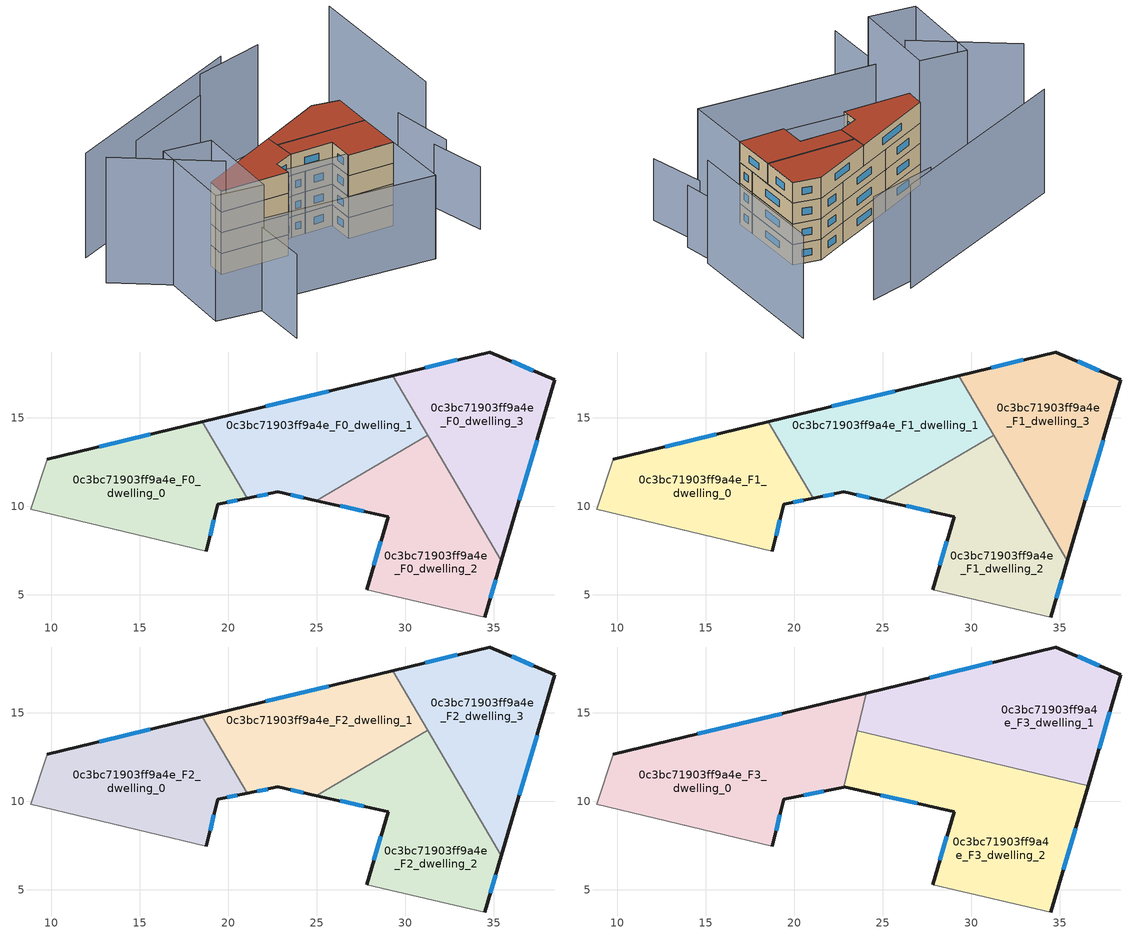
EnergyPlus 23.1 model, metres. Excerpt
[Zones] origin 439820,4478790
0c3bc71903ff9a4e_F0_dwelling_0
 floor ground (EU_floor_Construction): 18.52,14.78 21.05,10.47 19.39,10.13 18.76,7.47 8.82,9.83 9.78,12.66 z0
 wall outside (EU_wall_Construction): 18.52,14.78 9.78,12.66 / 18.76,7.47 19.39,10.13 21.05,10.47 z0:3
 wall adiabatic (EU_wall_Construction): 9.78,12.66 8.82,9.83 18.76,7.47 z0:3
 wall to 0c3bc71903ff9a4e_F0_dwelling_1 (EU_wall_Construction): 21.05,10.47 18.52,14.78 z0:3
 window (EU_Window_Construction): 15.6,14.07 12.7,13.37 / 19.94,10.24 20.5,10.35 / 18.97,8.36 19.18,9.24 z1:2
0c3bc71903ff9a4e_F0_dwelling_1
 floor ground (EU_floor_Construction): 29.28,17.39 31.25,14.03 24.95,10.33 22.79,10.82 21.05,10.47 18.52,14.78 z0
 wall outside (EU_wall_Construction): 29.28,17.39 18.52,14.78 / 21.05,10.47 22.79,10.82 24.95,10.33 z0:3
 wall to 0c3bc71903ff9a4e_F0_dwelling_2 (EU_wall_Construction): 24.95,10.33 31.25,14.03 z0:3
 wall to 0c3bc71903ff9a4e_F0_dwelling_3 (EU_wall_Construction): 31.25,14.03 29.28,17.39 z0:3
 window (EU_Window_Construction): 25.68,16.52 22.11,15.65 / 23.52,10.66 24.23,10.5 / 21.63,10.58 22.21,10.7 z1:2
0c3bc71903ff9a4e_F0_dwelling_2
 floor ground (EU_floor_Construction): 31.25,14.03 35.42,6.93 34.48,3.76 27.8,5.29 29.02,9.42 24.95,10.33 z0
 wall outside (EU_wall_Construction): 24.95,10.33 29.02,9.42 27.8,5.29 / 34.48,3.76 35.42,6.93 z0:3
 wall adiabatic (EU_wall_Construction): 27.8,5.29 34.48,3.76 z0:3
 wall to 0c3bc71903ff9a4e_F0_dwelling_3 (EU_wall_Construction): 35.42,6.93 31.25,14.03 z0:3
 window (EU_Window_Construction): 28.61,8.04 28.21,6.67 / 26.31,10.03 27.66,9.72 / 34.8,4.82 35.11,5.87 z1:2
0c3bc71903ff9a4e_F0_dwelling_3
 floor ground (EU_floor_Construction): 38.45,17.16 35.42,6.93 29.28,17.39 34.76,18.73 z0
 wall outside (EU_wall_Construction): 35.42,6.93 38.45,17.16 34.76,18.73 29.28,17.39 z0:3
 window (EU_Window_Construction): 37.22,17.68 35.99,18.2 / 36.43,10.35 37.44,13.74 / 32.93,18.28 31.11,17.84 z1:2
0c3bc71903ff9a4e_F1_dwelling_0
 floor to 0c3bc71903ff9a4e_F0_dwelling_0 (EU_floor_Construction): 18.52,14.78 21.05,10.47 19.39,10.13 18.76,7.47 8.82,9.83 9.78,12.66 z3
 wall outside (EU_wall_Construction): 18.52,14.78 9.78,12.66 / 18.76,7.47 19.39,10.13 21.05,10.47 z3:6
 wall adiabatic (EU_wall_Construction): 9.78,12.66 8.82,9.83 18.76,7.47 z3:6
 wall to 0c3bc71903ff9a4e_F1_dwelling_1 (EU_wall_Construction): 21.05,10.47 18.52,14.78 z3:6
 window (EU_Window_Construction): 15.6,14.07 12.7,13.37 / 19.94,10.24 20.5,10.35 / 18.97,8.36 19.18,9.24 z4:5
0c3bc71903ff9a4e_F1_dwelling_1
 floor to 0c3bc71903ff9a4e_F0_dwelling_1 (EU_floor_Construction): 29.28,17.39 31.25,14.03 24.95,10.33 22.79,10.82 21.05,10.47 18.52,14.78 z3
 wall outside (EU_wall_Construction): 29.28,17.39 18.52,14.78 / 21.05,10.47 22.79,10.82 24.95,10.33 z3:6
 wall to 0c3bc71903ff9a4e_F1_dwelling_2 (EU_wall_Construction): 24.95,10.33 31.25,14.03 z3:6
 wall to 0c3bc71903ff9a4e_F1_dwelling_3 (EU_wall_Construction): 31.25,14.03 29.28,17.39 z3:6
 window (EU_Window_Construction): 25.68,16.52 22.11,15.65 / 23.52,10.66 24.23,10.5 / 21.63,10.58 22.21,10.7 z4:5
0c3bc71903ff9a4e_F1_dwelling_2
 floor to 0c3bc71903ff9a4e_F0_dwelling_2 (EU_floor_Construction): 31.25,14.03 35.42,6.93 34.48,3.76 27.8,5.29 29.02,9.42 24.95,10.33 z3
 wall outside (EU_wall_Construction): 24.95,10.33 29.02,9.42 27.8,5.29 / 34.48,3.76 35.42,6.93 z3:6
 wall adiabatic (EU_wall_Construction): 27.8,5.29 34.48,3.76 z3:6
 wall to 0c3bc71903ff9a4e_F1_dwelling_3 (EU_wall_Construction): 35.42,6.93 31.25,14.03 z3:6
 window (EU_Window_Construction): 28.61,8.04 28.21,6.67 / 26.31,10.03 27.66,9.72 / 34.8,4.82 35.11,5.87 z4:5
0c3bc71903ff9a4e_F1_dwelling_3
 floor to 0c3bc71903ff9a4e_F0_dwelling_3 (EU_floor_Construction): 38.45,17.16 35.42,6.93 29.28,17.39 34.76,18.73 z3
 wall outside (EU_wall_Construction): 35.42,6.93 38.45,17.16 34.76,18.73 29.28,17.39 z3:6
 window (EU_Window_Construction): 37.22,17.68 35.99,18.2 / 36.43,10.35 37.44,13.74 / 32.93,18.28 31.11,17.84 z4:5
0c3bc71903ff9a4e_F2_dwelling_0
 floor to 0c3bc71903ff9a4e_F1_dwelling_0 (EU_floor_Construction): 18.52,14.78 21.05,10.47 19.39,10.13 18.76,7.47 8.82,9.83 9.78,12.66 z6
 wall outside (EU_wall_Construction): 18.52,14.78 9.78,12.66 / 18.76,7.47 19.39,10.13 21.05,10.47 z6:9
 wall adiabatic (EU_wall_Construction): 9.78,12.66 8.82,9.83 18.76,7.47 z6:9
 wall to 0c3bc71903ff9a4e_F2_dwelling_1 (EU_wall_Construction): 21.05,10.47 18.52,14.78 z6:9
 window (EU_Window_Construction): 15.6,14.07 12.7,13.37 / 19.94,10.24 20.5,10.35 / 18.97,8.36 19.18,9.24 z7:8
0c3bc71903ff9a4e_F2_dwelling_1
 floor to 0c3bc71903ff9a4e_F1_dwelling_1 (EU_floor_Construction): 29.28,17.39 31.25,14.03 24.95,10.33 22.79,10.82 21.05,10.47 18.52,14.78 z6
 wall outside (EU_wall_Construction): 29.28,17.39 18.52,14.78 / 21.05,10.47 22.79,10.82 24.95,10.33 z6:9
 wall to 0c3bc71903ff9a4e_F2_dwelling_2 (EU_wall_Construction): 24.95,10.33 31.25,14.03 z6:9
 wall to 0c3bc71903ff9a4e_F2_dwelling_3 (EU_wall_Construction): 31.25,14.03 29.28,17.39 z6:9
 window (EU_Window_Construction): 25.68,16.52 22.11,15.65 / 23.52,10.66 24.23,10.5 / 21.63,10.58 22.21,10.7 z7:8
0c3bc71903ff9a4e_F2_dwelling_2
 floor to 0c3bc71903ff9a4e_F1_dwelling_2 (EU_floor_Construction): 31.25,14.03 35.42,6.93 34.48,3.76 27.8,5.29 29.02,9.42 24.95,10.33 z6
 wall outside (EU_wall_Construction): 24.95,10.33 29.02,9.42 27.8,5.29 / 34.48,3.76 35.42,6.93 z6:9
 wall adiabatic (EU_wall_Construction): 27.8,5.29 34.48,3.76 z6:9
 wall to 0c3bc71903ff9a4e_F2_dwelling_3 (EU_wall_Construction): 35.42,6.93 31.25,14.03 z6:9
 window (EU_Window_Construction): 28.61,8.04 28.21,6.67 / 26.31,10.03 27.66,9.72 / 34.8,4.82 35.11,5.87 z7:8
0c3bc71903ff9a4e_F2_dwelling_3
 floor to 0c3bc71903ff9a4e_F1_dwelling_3 (EU_floor_Construction): 38.45,17.16 35.42,6.93 29.28,17.39 34.76,18.73 z6
 wall outside (EU_wall_Construction): 35.42,6.93 38.45,17.16 34.76,18.73 29.28,17.39 z6:9
 window (EU_Window_Construction): 37.22,17.68 35.99,18.2 / 36.43,10.35 37.44,13.74 / 32.93,18.28 31.11,17.84 z7:8
0c3bc71903ff9a4e_F3_dwelling_0
 floor to 0c3bc71903ff9a4e_F2_dwelling_0 (EU_floor_Construction): 18.52,14.78 21.05,10.47 19.39,10.13 18.76,7.47 8.82,9.83 9.78,12.66 z9
 floor to 0c3bc71903ff9a4e_F2_dwelling_1 (EU_floor_Construction): 24.05,16.13 22.78,10.82 21.05,10.47 18.52,14.78 z9
 wall outside (EU_wall_Construction): 24.05,16.13 9.78,12.66 / 18.76,7.47 19.39,10.13 22.78,10.82 z9:12
 wall adiabatic (EU_wall_Construction): 9.78,12.66 8.82,9.83 18.76,7.47 z9:12
 wall to 0c3bc71903ff9a4e_F3_dwelling_2 (EU_wall_Construction): 22.78,10.82 23.54,14.01 z9:12
 wall to 0c3bc71903ff9a4e_F3_dwelling_1 (EU_wall_Construction): 23.54,14.01 24.05,16.13 z9:12
 window (EU_Window_Construction): 19.28,14.97 14.55,13.82 / 20.52,10.36 21.65,10.59 / 18.97,8.36 19.18,9.24 z10:11
 roof outside (EU_roof_Construction): 22.78,10.82 24.05,16.13 9.78,12.66 8.82,9.83 18.76,7.47 19.39,10.13 z12
0c3bc71903ff9a4e_F3_dwelling_1
 floor to 0c3bc71903ff9a4e_F2_dwelling_1 (EU_floor_Construction): 29.28,17.39 31.25,14.03 28.99,12.7 23.54,14.01 24.05,16.13 z9
 floor to 0c3bc71903ff9a4e_F2_dwelling_3 (EU_floor_Construction): 38.45,17.16 36.59,10.88 32.53,11.85 29.28,17.39 34.76,18.73 z9
 floor to 0c3bc71903ff9a4e_F2_dwelling_2 (EU_floor_Construction): 31.25,14.03 32.53,11.86 28.99,12.7 z9
 wall outside (EU_wall_Construction): 36.59,10.88 38.45,17.16 34.76,18.73 24.05,16.13 z9:12
 wall to 0c3bc71903ff9a4e_F3_dwelling_2 (EU_wall_Construction): 23.54,14.01 36.59,10.88 z9:12
 window (EU_Window_Construction): 37.22,17.68 35.99,18.2 / 37.21,12.98 37.83,15.06 / 31.18,17.86 27.63,17 z10:11
 roof outside (EU_roof_Construction): 36.59,10.88 38.45,17.16 34.76,18.73 24.05,16.13 23.54,14.01 z12
0c3bc71903ff9a4e_F3_dwelling_2
 floor to 0c3bc71903ff9a4e_F2_dwelling_2 (EU_floor_Construction): 32.53,11.86 35.42,6.93 34.48,3.76 27.8,5.29 29.02,9.42 24.95,10.33 28.99,12.7 z9
 floor to 0c3bc71903ff9a4e_F2_dwelling_3 (EU_floor_Construction): 36.59,10.88 35.42,6.93 32.53,11.85 z9
 floor to 0c3bc71903ff9a4e_F2_dwelling_1 (EU_floor_Construction): 28.99,12.7 24.95,10.33 22.79,10.82 22.78,10.82 23.54,14.01 z9
 wall outside (EU_wall_Construction): 34.48,3.76 36.59,10.88 / 22.79,10.82 29.02,9.42 27.8,5.29 / 22.79,10.82 22.78,10.82 z9:12
 wall adiabatic (EU_wall_Construction): 27.8,5.29 34.48,3.76 z9:12
 window (EU_Window_Construction): 35.19,6.14 35.89,8.5 / 28.61,8.04 28.21,6.67 / 24.87,10.35 26.94,9.89 z10:11
 roof outside (EU_roof_Construction): 34.48,3.76 36.59,10.88 23.54,14.01 22.78,10.82 22.79,10.82 29.02,9.42 27.8,5.29 z12
shading: 2.29,-9.98 5.49,0.82 / 5.49,0.82 31.33,-6.83 / 28.77,31.56 11.79,27.91 / 31.37,-6.85 5.8,0.66 / 5.8,0.66 8.9,11.26 / 8.9,11.26 34.48,3.76 / 34.48,3.76 31.37,-6.85 z0:12; -3.16,18.9 6.73,7 / 9.87,12.63 5.14,-1.26 / 5.14,-1.26 -1.43,0.98 / -1.43,0.98 3.29,14.86 / 3.29,14.86 9.87,12.63 z0:18; 41.5,-5.05 42.05,3.75 / 44.11,3.62 45.46,13.46 z0:9; 45.68,8.76 52.96,33 / 38.43,31.81 27.09,31.2 / 32.64,32.89 0.27,25.89 z0:15
[Building]
EU S2 Campaign: North Axis=0; Terrain=City; Solar Distribution=FullExterior
[Site:Location]
Madrid: Latitude=40.5; Longitude=-3.5; Time Zone=1; Elevation=609
[SizingPeriod:WeatherFileDays]
AnnualSizingPeriod: Begin Month=1; Begin Day of Month=1; End Month=12; End Day of Month=31; Day of Week for Start Day=Monday; Use Weather File Daylight Saving Period=No; Use Weather File Rain and Snow Indicators=No
[MATERIAL]
EU_InternalMass_Material: Roughness=MediumRough; Thickness=0.1; Conductivity=1; Density=1800; Specific Heat=900; Thermal Absorptance=0.9; Solar Absorptance=0.7; Visible Absorptance=0.7
[MATERIAL:NOMASS] Roughness=MediumRough; Thermal Absorptance=0.9; Solar Absorptance=0.7; Visible Absorptance=0.7
Name | Thermal Resistance
EU_wall_NoMass | 0.459673
EU_roof_NoMass | 0.495815
EU_floor_NoMass | 0.788942
[WINDOWMATERIAL:SIMPLEGLAZINGSYSTEM]
EU_Window_SimpleGlazing: UFactor=4.26103; Solar Heat Gain Coefficient=0.85; Visible Transmittance=0.85
[CONSTRUCTION]
EU_wall_Construction: EU_wall_NoMass
EU_roof_Construction: EU_roof_NoMass
EU_floor_Construction: EU_floor_NoMass
EU_InternalMass_Construction: EU_InternalMass_Material
EU_Window_Construction: EU_Window_SimpleGlazing
[ZONE] Type=1; Multiplier=1; Ceiling Height=autocalculate; Floor Area=autocalculate; Part of Total Floor Area=Yes
Name | Volume
0c3bc71903ff9a4e_F0_dwelling_0; 0c3bc71903ff9a4e_F1_dwelling_0; 0c3bc71903ff9a4e_F2_dwelling_0 | 162.051
0c3bc71903ff9a4e_F3_dwelling_0 | 216.085
0c3bc71903ff9a4e_F0_dwelling_1; 0c3bc71903ff9a4e_F1_dwelling_1; 0c3bc71903ff9a4e_F2_dwelling_1 | 162.049
0c3bc71903ff9a4e_F3_dwelling_1 | 216.068
0c3bc71903ff9a4e_F0_dwelling_2; 0c3bc71903ff9a4e_F1_dwelling_2; 0c3bc71903ff9a4e_F2_dwelling_2 | 162.053
0c3bc71903ff9a4e_F3_dwelling_2 | 216.067
0c3bc71903ff9a4e_F0_dwelling_3; 0c3bc71903ff9a4e_F1_dwelling_3; 0c3bc71903ff9a4e_F2_dwelling_3 | 162.035
[INTERNALMASS] Construction=EU_InternalMass_Construction
Name | Zone or ZoneList | Surface Area
0c3bc71903ff9a4e_F0_dwelling_0_EU_InternalMass | 0c3bc71903ff9a4e_F0_dwelling_0 | 54.017
0c3bc71903ff9a4e_F0_dwelling_1_EU_InternalMass | 0c3bc71903ff9a4e_F0_dwelling_1 | 54.019
0c3bc71903ff9a4e_F0_dwelling_2_EU_InternalMass | 0c3bc71903ff9a4e_F0_dwelling_2 | 54.0173
0c3bc71903ff9a4e_F0_dwelling_3_EU_InternalMass | 0c3bc71903ff9a4e_F0_dwelling_3 | 54.0176
0c3bc71903ff9a4e_F1_dwelling_0_EU_InternalMass | 0c3bc71903ff9a4e_F1_dwelling_0 | 54.017
0c3bc71903ff9a4e_F1_dwelling_1_EU_InternalMass | 0c3bc71903ff9a4e_F1_dwelling_1 | 54.019
0c3bc71903ff9a4e_F1_dwelling_2_EU_InternalMass | 0c3bc71903ff9a4e_F1_dwelling_2 | 54.0173
0c3bc71903ff9a4e_F1_dwelling_3_EU_InternalMass | 0c3bc71903ff9a4e_F1_dwelling_3 | 54.0176
0c3bc71903ff9a4e_F2_dwelling_0_EU_InternalMass | 0c3bc71903ff9a4e_F2_dwelling_0 | 54.017
0c3bc71903ff9a4e_F2_dwelling_1_EU_InternalMass | 0c3bc71903ff9a4e_F2_dwelling_1 | 54.019
0c3bc71903ff9a4e_F2_dwelling_2_EU_InternalMass | 0c3bc71903ff9a4e_F2_dwelling_2 | 54.0173
0c3bc71903ff9a4e_F2_dwelling_3_EU_InternalMass | 0c3bc71903ff9a4e_F2_dwelling_3 | 54.0176
0c3bc71903ff9a4e_F3_dwelling_0_EU_InternalMass | 0c3bc71903ff9a4e_F3_dwelling_0 | 72.0283
0c3bc71903ff9a4e_F3_dwelling_1_EU_InternalMass | 0c3bc71903ff9a4e_F3_dwelling_1 | 72.0234
0c3bc71903ff9a4e_F3_dwelling_2_EU_InternalMass | 0c3bc71903ff9a4e_F3_dwelling_2 | 72.021
[OTHEREQUIPMENT] Fuel Type=Electricity; Design Level Calculation Method=Watts/Area; Power per Zone Floor Area=1; Fraction Latent=0; Fraction Radiant=0; Fraction Lost=0; Carbon Dioxide Generation Rate=0; EndUse Subcategory=EU_Step8_InternalGains
Name | Zone or ZoneList or Space or SpaceList | Schedule
EU_Step8_InternalGain_0c3bc71903ff9a4e_F0_dwelling_0_f000 | 0c3bc71903ff9a4e_F0_dwelling_0 | EU_Step8_GainSchedule_0c3bc71903ff9a4e_F0_dwelling_0_f000
EU_Step8_InternalGain_0c3bc71903ff9a4e_F0_dwelling_1_f000 | 0c3bc71903ff9a4e_F0_dwelling_1 | EU_Step8_GainSchedule_0c3bc71903ff9a4e_F0_dwelling_1_f000
EU_Step8_InternalGain_0c3bc71903ff9a4e_F0_dwelling_2_f000 | 0c3bc71903ff9a4e_F0_dwelling_2 | EU_Step8_GainSchedule_0c3bc71903ff9a4e_F0_dwelling_2_f000
EU_Step8_InternalGain_0c3bc71903ff9a4e_F0_dwelling_3_f000 | 0c3bc71903ff9a4e_F0_dwelling_3 | EU_Step8_GainSchedule_0c3bc71903ff9a4e_F0_dwelling_3_f000
EU_Step8_InternalGain_0c3bc71903ff9a4e_F1_dwelling_0_f000 | 0c3bc71903ff9a4e_F1_dwelling_0 | EU_Step8_GainSchedule_0c3bc71903ff9a4e_F1_dwelling_0_f000
EU_Step8_InternalGain_0c3bc71903ff9a4e_F1_dwelling_1_f000 | 0c3bc71903ff9a4e_F1_dwelling_1 | EU_Step8_GainSchedule_0c3bc71903ff9a4e_F1_dwelling_1_f000
EU_Step8_InternalGain_0c3bc71903ff9a4e_F1_dwelling_2_f000 | 0c3bc71903ff9a4e_F1_dwelling_2 | EU_Step8_GainSchedule_0c3bc71903ff9a4e_F1_dwelling_2_f000
EU_Step8_InternalGain_0c3bc71903ff9a4e_F1_dwelling_3_f000 | 0c3bc71903ff9a4e_F1_dwelling_3 | EU_Step8_GainSchedule_0c3bc71903ff9a4e_F1_dwelling_3_f000
EU_Step8_InternalGain_0c3bc71903ff9a4e_F2_dwelling_0_f000 | 0c3bc71903ff9a4e_F2_dwelling_0 | EU_Step8_GainSchedule_0c3bc71903ff9a4e_F2_dwelling_0_f000
EU_Step8_InternalGain_0c3bc71903ff9a4e_F2_dwelling_1_f000 | 0c3bc71903ff9a4e_F2_dwelling_1 | EU_Step8_GainSchedule_0c3bc71903ff9a4e_F2_dwelling_1_f000
EU_Step8_InternalGain_0c3bc71903ff9a4e_F2_dwelling_2_f000 | 0c3bc71903ff9a4e_F2_dwelling_2 | EU_Step8_GainSchedule_0c3bc71903ff9a4e_F2_dwelling_2_f000
EU_Step8_InternalGain_0c3bc71903ff9a4e_F2_dwelling_3_f000 | 0c3bc71903ff9a4e_F2_dwelling_3 | EU_Step8_GainSchedule_0c3bc71903ff9a4e_F2_dwelling_3_f000
EU_Step8_InternalGain_0c3bc71903ff9a4e_F3_dwelling_0_f000 | 0c3bc71903ff9a4e_F3_dwelling_0 | EU_Step8_GainSchedule_0c3bc71903ff9a4e_F3_dwelling_0_f000
EU_Step8_InternalGain_0c3bc71903ff9a4e_F3_dwelling_1_f000 | 0c3bc71903ff9a4e_F3_dwelling_1 | EU_Step8_GainSchedule_0c3bc71903ff9a4e_F3_dwelling_1_f000
EU_Step8_InternalGain_0c3bc71903ff9a4e_F3_dwelling_2_f000 | 0c3bc71903ff9a4e_F3_dwelling_2 | EU_Step8_GainSchedule_0c3bc71903ff9a4e_F3_dwelling_2_f000
[ZONEVENTILATION:DESIGNFLOWRATE] Schedule=EU_AlwaysOn; Design Flow Rate Calculation Method=AirChanges/Hour; Air Changes per Hour=0.719161; Ventilation Type=Natural; Fan Pressure Rise=0; Fan Total Efficiency=1; Constant Term Coefficient=1; Temperature Term Coefficient=0; Velocity Term Coefficient=0; Velocity Squared Term Coefficient=0; Minimum Indoor Temperature=-100; Maximum Indoor Temperature=100; Delta Temperature=-100; Minimum Outdoor Temperature=-100; Maximum Outdoor Temperature=100; Maximum Wind Speed=40
Name | Zone or ZoneList or Space or SpaceList
EU_ConstantAir_0c3bc71903ff9a4e_F0_dwelling_0 | 0c3bc71903ff9a4e_F0_dwelling_0
EU_ConstantAir_0c3bc71903ff9a4e_F0_dwelling_1 | 0c3bc71903ff9a4e_F0_dwelling_1
EU_ConstantAir_0c3bc71903ff9a4e_F0_dwelling_2 | 0c3bc71903ff9a4e_F0_dwelling_2
EU_ConstantAir_0c3bc71903ff9a4e_F0_dwelling_3 | 0c3bc71903ff9a4e_F0_dwelling_3
EU_ConstantAir_0c3bc71903ff9a4e_F1_dwelling_0 | 0c3bc71903ff9a4e_F1_dwelling_0
EU_ConstantAir_0c3bc71903ff9a4e_F1_dwelling_1 | 0c3bc71903ff9a4e_F1_dwelling_1
EU_ConstantAir_0c3bc71903ff9a4e_F1_dwelling_2 | 0c3bc71903ff9a4e_F1_dwelling_2
EU_ConstantAir_0c3bc71903ff9a4e_F1_dwelling_3 | 0c3bc71903ff9a4e_F1_dwelling_3
EU_ConstantAir_0c3bc71903ff9a4e_F2_dwelling_0 | 0c3bc71903ff9a4e_F2_dwelling_0
EU_ConstantAir_0c3bc71903ff9a4e_F2_dwelling_1 | 0c3bc71903ff9a4e_F2_dwelling_1
EU_ConstantAir_0c3bc71903ff9a4e_F2_dwelling_2 | 0c3bc71903ff9a4e_F2_dwelling_2
EU_ConstantAir_0c3bc71903ff9a4e_F2_dwelling_3 | 0c3bc71903ff9a4e_F2_dwelling_3
EU_ConstantAir_0c3bc71903ff9a4e_F3_dwelling_0 | 0c3bc71903ff9a4e_F3_dwelling_0
EU_ConstantAir_0c3bc71903ff9a4e_F3_dwelling_1 | 0c3bc71903ff9a4e_F3_dwelling_1
EU_ConstantAir_0c3bc71903ff9a4e_F3_dwelling_2 | 0c3bc71903ff9a4e_F3_dwelling_2
[HVACTEMPLATE:THERMOSTAT] Constant Heating Setpoint=20; Constant Cooling Setpoint=50
EU_HeatOnly_0c3bc71903ff9a4e_F0_dwelling_0; EU_HeatOnly_0c3bc71903ff9a4e_F0_dwelling_1; EU_HeatOnly_0c3bc71903ff9a4e_F0_dwelling_2; EU_HeatOnly_0c3bc71903ff9a4e_F0_dwelling_3; EU_HeatOnly_0c3bc71903ff9a4e_F1_dwelling_0; EU_HeatOnly_0c3bc71903ff9a4e_F1_dwelling_1; EU_HeatOnly_0c3bc71903ff9a4e_F1_dwelling_2; EU_HeatOnly_0c3bc71903ff9a4e_F1_dwelling_3; EU_HeatOnly_0c3bc71903ff9a4e_F2_dwelling_0; EU_HeatOnly_0c3bc71903ff9a4e_F2_dwelling_1; EU_HeatOnly_0c3bc71903ff9a4e_F2_dwelling_2; EU_HeatOnly_0c3bc71903ff9a4e_F2_dwelling_3; EU_HeatOnly_0c3bc71903ff9a4e_F3_dwelling_0; EU_HeatOnly_0c3bc71903ff9a4e_F3_dwelling_1; EU_HeatOnly_0c3bc71903ff9a4e_F3_dwelling_2
[HVACTEMPLATE:ZONE:IDEALLOADSAIRSYSTEM] System Availability Schedule=EU_AlwaysOn; Maximum Heating Supply Air Temperature=50; Minimum Cooling Supply Air Temperature=13; Maximum Heating Supply Air Humidity Ratio=0.0156; Minimum Cooling Supply Air Humidity Ratio=0.0077; Heating Limit=NoLimit; Cooling Limit=NoLimit; Heating Availability Schedule=EU_AlwaysOn; Cooling Availability Schedule=EU_CoolingOff; Dehumidification Control Type=ConstantSensibleHeatRatio; Cooling Sensible Heat Ratio=0.7; Dehumidification Setpoint=60; Humidification Control Type=None; Humidification Setpoint=30; Outdoor Air Method=None; Outdoor Air Flow Rate per Person=0.00944; Outdoor Air Flow Rate per Zone Floor Area=0; Outdoor Air Flow Rate per Zone=0; Demand Controlled Ventilation Type=None; Outdoor Air Economizer Type=NoEconomizer; Heat Recovery Type=None; Sensible Heat Recovery Effectiveness=0.7; Latent Heat Recovery Effectiveness=0.65
Name | Template Thermostat
0c3bc71903ff9a4e_F0_dwelling_0 | EU_HeatOnly_0c3bc71903ff9a4e_F0_dwelling_0
0c3bc71903ff9a4e_F0_dwelling_1 | EU_HeatOnly_0c3bc71903ff9a4e_F0_dwelling_1
0c3bc71903ff9a4e_F0_dwelling_2 | EU_HeatOnly_0c3bc71903ff9a4e_F0_dwelling_2
0c3bc71903ff9a4e_F0_dwelling_3 | EU_HeatOnly_0c3bc71903ff9a4e_F0_dwelling_3
0c3bc71903ff9a4e_F1_dwelling_0 | EU_HeatOnly_0c3bc71903ff9a4e_F1_dwelling_0
0c3bc71903ff9a4e_F1_dwelling_1 | EU_HeatOnly_0c3bc71903ff9a4e_F1_dwelling_1
0c3bc71903ff9a4e_F1_dwelling_2 | EU_HeatOnly_0c3bc71903ff9a4e_F1_dwelling_2
0c3bc71903ff9a4e_F1_dwelling_3 | EU_HeatOnly_0c3bc71903ff9a4e_F1_dwelling_3
0c3bc71903ff9a4e_F2_dwelling_0 | EU_HeatOnly_0c3bc71903ff9a4e_F2_dwelling_0
0c3bc71903ff9a4e_F2_dwelling_1 | EU_HeatOnly_0c3bc71903ff9a4e_F2_dwelling_1
0c3bc71903ff9a4e_F2_dwelling_2 | EU_HeatOnly_0c3bc71903ff9a4e_F2_dwelling_2
0c3bc71903ff9a4e_F2_dwelling_3 | EU_HeatOnly_0c3bc71903ff9a4e_F2_dwelling_3
0c3bc71903ff9a4e_F3_dwelling_0 | EU_HeatOnly_0c3bc71903ff9a4e_F3_dwelling_0
0c3bc71903ff9a4e_F3_dwelling_1 | EU_HeatOnly_0c3bc71903ff9a4e_F3_dwelling_1
0c3bc71903ff9a4e_F3_dwelling_2 | EU_HeatOnly_0c3bc71903ff9a4e_F3_dwelling_2
[SIZING:ZONE] Zone Cooling Design Supply Air Temperature Input Method=SupplyAirTemperature; Zone Cooling Design Supply Air Temperature=13; Zone Heating Design Supply Air Temperature Input Method=SupplyAirTemperature; Zone Heating Design Supply Air Temperature=50; Zone Cooling Design Supply Air Humidity Ratio=0.008; Zone Heating Design Supply Air Humidity Ratio=0.008; Cooling Design Air Flow Method=DesignDay; Cooling Design Air Flow Rate=0; Cooling Minimum Air Flow per Zone Floor Area=0.000762; Cooling Minimum Air Flow=0; Cooling Minimum Air Flow Fraction=0.2; Heating Design Air Flow Method=DesignDay; Heating Design Air Flow Rate=0; Heating Maximum Air Flow per Zone Floor Area=0.002032; Heating Maximum Air Flow=0.141576; Heating Maximum Air Flow Fraction=0.3; Account for Dedicated Outdoor Air System=No; Dedicated Outdoor Air System Control Strategy=NeutralSupplyAir; Dedicated Outdoor Air Low Setpoint Temperature for Design=autosize; Dedicated Outdoor Air High Setpoint Temperature for Design=autosize; Zone Load Sizing Method=Sensible Load Only No Latent Load; Zone Latent Cooling Design Supply Air Humidity Ratio Input Method=HumidityRatioDifference; Zone Cooling Design Supply Air Humidity Ratio Difference=0.005; Zone Latent Heating Design Supply Air Humidity Ratio Input Method=HumidityRatioDifference; Zone Humidification Design Supply Air Humidity Ratio Difference=0.005
0c3bc71903ff9a4e_F0_dwelling_0; 0c3bc71903ff9a4e_F0_dwelling_1; 0c3bc71903ff9a4e_F0_dwelling_2; 0c3bc71903ff9a4e_F0_dwelling_3; 0c3bc71903ff9a4e_F1_dwelling_0; 0c3bc71903ff9a4e_F1_dwelling_1; 0c3bc71903ff9a4e_F1_dwelling_2; 0c3bc71903ff9a4e_F1_dwelling_3; 0c3bc71903ff9a4e_F2_dwelling_0; 0c3bc71903ff9a4e_F2_dwelling_1; 0c3bc71903ff9a4e_F2_dwelling_2; 0c3bc71903ff9a4e_F2_dwelling_3; 0c3bc71903ff9a4e_F3_dwelling_0; 0c3bc71903ff9a4e_F3_dwelling_1; 0c3bc71903ff9a4e_F3_dwelling_2
[SCHEDULE:CONSTANT]
Name | Hourly Value
EU_AlwaysOn | 1
EU_CoolingOff | 0
[SCHEDULE:FILE] Column Number=1; Rows to Skip at Top=0; Number of Hours of Data=8760; Column Separator=Comma; Interpolate to Timestep=No; Minutes per Item=60; Adjust Schedule for Daylight Savings=Yes
Name | File
EU_Step8_GainSchedule_0c3bc71903ff9a4e_F0_dwelling_0_f000 | ../../schedules/0c3bc71903ff9a4e/0c3bc71903ff9a4e_F0_dwelling_0_f000_gain.csv
EU_Step8_GainSchedule_0c3bc71903ff9a4e_F0_dwelling_1_f000 | ../../schedules/0c3bc71903ff9a4e/0c3bc71903ff9a4e_F0_dwelling_1_f000_gain.csv
EU_Step8_GainSchedule_0c3bc71903ff9a4e_F0_dwelling_2_f000 | ../../schedules/0c3bc71903ff9a4e/0c3bc71903ff9a4e_F0_dwelling_2_f000_gain.csv
EU_Step8_GainSchedule_0c3bc71903ff9a4e_F0_dwelling_3_f000 | ../../schedules/0c3bc71903ff9a4e/0c3bc71903ff9a4e_F0_dwelling_3_f000_gain.csv
EU_Step8_GainSchedule_0c3bc71903ff9a4e_F1_dwelling_0_f000 | ../../schedules/0c3bc71903ff9a4e/0c3bc71903ff9a4e_F1_dwelling_0_f000_gain.csv
EU_Step8_GainSchedule_0c3bc71903ff9a4e_F1_dwelling_1_f000 | ../../schedules/0c3bc71903ff9a4e/0c3bc71903ff9a4e_F1_dwelling_1_f000_gain.csv
EU_Step8_GainSchedule_0c3bc71903ff9a4e_F1_dwelling_2_f000 | ../../schedules/0c3bc71903ff9a4e/0c3bc71903ff9a4e_F1_dwelling_2_f000_gain.csv
EU_Step8_GainSchedule_0c3bc71903ff9a4e_F1_dwelling_3_f000 | ../../schedules/0c3bc71903ff9a4e/0c3bc71903ff9a4e_F1_dwelling_3_f000_gain.csv
EU_Step8_GainSchedule_0c3bc71903ff9a4e_F2_dwelling_0_f000 | ../../schedules/0c3bc71903ff9a4e/0c3bc71903ff9a4e_F2_dwelling_0_f000_gain.csv
EU_Step8_GainSchedule_0c3bc71903ff9a4e_F2_dwelling_1_f000 | ../../schedules/0c3bc71903ff9a4e/0c3bc71903ff9a4e_F2_dwelling_1_f000_gain.csv
EU_Step8_GainSchedule_0c3bc71903ff9a4e_F2_dwelling_2_f000 | ../../schedules/0c3bc71903ff9a4e/0c3bc71903ff9a4e_F2_dwelling_2_f000_gain.csv
EU_Step8_GainSchedule_0c3bc71903ff9a4e_F2_dwelling_3_f000 | ../../schedules/0c3bc71903ff9a4e/0c3bc71903ff9a4e_F2_dwelling_3_f000_gain.csv
EU_Step8_GainSchedule_0c3bc71903ff9a4e_F3_dwelling_0_f000 | ../../schedules/0c3bc71903ff9a4e/0c3bc71903ff9a4e_F3_dwelling_0_f000_gain.csv
EU_Step8_GainSchedule_0c3bc71903ff9a4e_F3_dwelling_1_f000 | ../../schedules/0c3bc71903ff9a4e/0c3bc71903ff9a4e_F3_dwelling_1_f000_gain.csv
EU_Step8_GainSchedule_0c3bc71903ff9a4e_F3_dwelling_2_f000 | ../../schedules/0c3bc71903ff9a4e/0c3bc71903ff9a4e_F3_dwelling_2_f000_gain.csv
